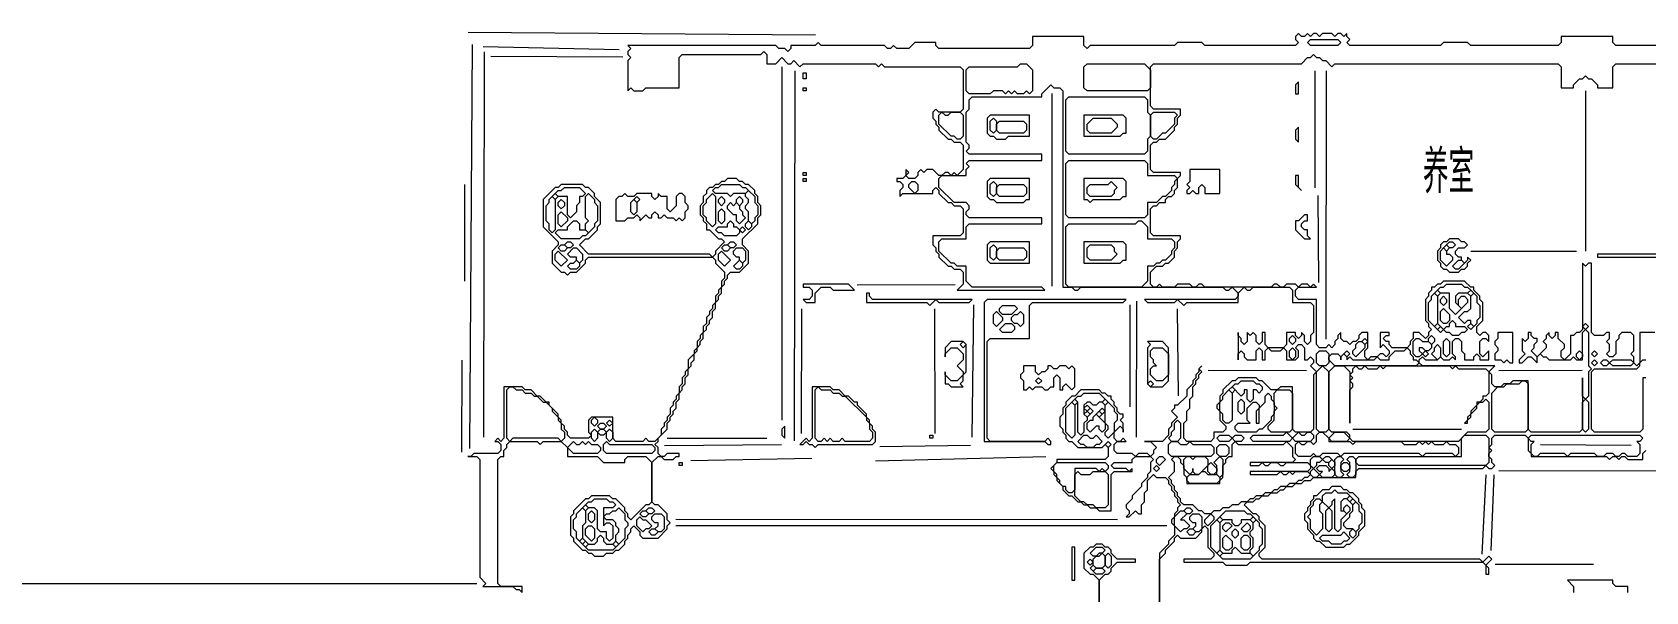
# Model space of a CAD drawing. Extents: x 10 to 1971, y 10 to 1392.
# Drawn here: x 339 to 873, y 845 to 1030 of the extents above; entities that cross this region are included whole.
import ezdxf

# ---------------------------------------------------------------- set-up
doc = ezdxf.new("R2010")
doc.units = 0
for name, color, linetype, lineweight in [('OCR_TEXT', 6, 'Continuous', 0), ('TEXT_FALLBACK_OUTLINE', 2, 'Continuous', 0), ('TRACE_CURVE', 6, 'Continuous', 0), ('TRACE_STRAIGHT', 5, 'Continuous', 0), ('TRACE_TEXT_SYMBOL', 6, 'Continuous', 0)]:
    doc.layers.add(name, color=color, linetype=linetype, lineweight=lineweight)
doc.styles.add('wqy-unicode', font='wqy-unicode.lff')

msp = doc.modelspace()

# ---------------------------------------------------------------- linework, layer by layer
at = {"layer": 'TEXT_FALLBACK_OUTLINE', "color": 2}
for points in [[(535, 977), (534, 976), (533, 976), (532, 975), (532, 968), (535, 968), (536, 969), (538, 969), (539, 970), (540, 969), (540, 968), (542, 970), (543, 969), (544, 969), (544, 970), (545, 971), (546, 970), (546, 969), (547, 969), (548, 970), (549, 969), (551, 969), (552, 968), (553, 969), (554, 968), (555, 969), (555, 971), (556, 972), (556, 973), (555, 974), (555, 976), (554, 977), (553, 977), (552, 976), (552, 973), (550, 971), (549, 972), (549, 976), (547, 976), (546, 977), (546, 976), (545, 975), (544, 976), (544, 977), (539, 977), (538, 976), (536, 976)], [(537, 974), (538, 975), (539, 974), (539, 971), (538, 970), (537, 971)], [(538, 975), (539, 976), (540, 975), (539, 974)], [(824, 931), (824, 929), (823, 928), (823, 927), (824, 926), (824, 925), (823, 924), (823, 922), (825, 922), (826, 921), (827, 922), (828, 921), (829, 921), (829, 931)], [(667, 920), (667, 918), (666, 917), (666, 916), (667, 915), (667, 912), (668, 912), (669, 913), (670, 912), (671, 913), (673, 913), (674, 912), (675, 912), (676, 913), (677, 913), (677, 916), (678, 917), (679, 916), (679, 912), (680, 912), (680, 913), (681, 914), (683, 912), (684, 913), (684, 919), (683, 920), (682, 919), (681, 920), (679, 920), (678, 919), (677, 919), (676, 920), (675, 920), (675, 919), (674, 918), (673, 918), (672, 917), (671, 918), (671, 920)], [(671, 915), (672, 916), (673, 915), (672, 914)]]:
    msp.add_lwpolyline(points, close=True, dxfattribs=at)
at = {"layer": 'TRACE_CURVE', "color": 6}
for points in [[(758, 1030), (757, 1029), (757, 1028), (758, 1027), (757, 1026), (727, 1026), (726, 1027), (718, 1027), (717, 1026), (689, 1026), (688, 1025), (687, 1026), (687, 1029), (670, 1029), (670, 1026), (669, 1025), (639, 1025), (638, 1026), (638, 1027), (631, 1027), (629, 1025), (625, 1025), (624, 1026), (623, 1025), (622, 1025), (621, 1026), (600, 1026), (599, 1027), (598, 1026), (590, 1026), (590, 1025), (589, 1024), (588, 1025), (586, 1025), (585, 1026), (536, 1026), (537, 1025), (536, 1024), (536, 1023), (537, 1022), (536, 1021), (536, 1011), (537, 1012), (538, 1011), (541, 1011), (542, 1012), (553, 1012), (553, 1022), (554, 1023), (580, 1023), (581, 1024), (582, 1023), (582, 1020), (585, 1020), (587, 1022), (589, 1020), (590, 1020), (591, 1021), (593, 1019), (594, 1020), (618, 1020), (619, 1019), (620, 1020), (621, 1019)], [(892, 1026), (863, 1026), (862, 1027), (862, 1029), (845, 1029), (845, 1027), (844, 1026), (815, 1026), (814, 1027), (806, 1027), (805, 1026), (775, 1026), (774, 1027), (775, 1028), (774, 1029), (774, 1030), (773, 1029), (772, 1030), (771, 1030), (770, 1029), (769, 1030), (766, 1030), (765, 1029), (764, 1030), (763, 1030), (762, 1029), (761, 1030), (760, 1029), (759, 1029), (758, 1030)], [(719, 1005), (710, 1005), (709, 1006), (709, 1019), (710, 1020), (759, 1020), (761, 1022), (762, 1022), (763, 1023), (764, 1022), (765, 1022), (766, 1021), (767, 1021), (769, 1019), (770, 1020), (844, 1020), (845, 1019), (845, 1012), (849, 1012), (849, 1013), (851, 1015), (852, 1015), (853, 1016), (854, 1015), (855, 1015), (857, 1013), (857, 1012), (862, 1012), (862, 1019), (863, 1020), (895, 1020)], [(621, 1019), (646, 1019), (647, 1018), (647, 1005), (646, 1004), (639, 1004), (638, 1005), (637, 1004), (637, 1002), (638, 1001), (638, 1000), (639, 999), (639, 998), (642, 995), (643, 995), (644, 994), (646, 994), (647, 993), (647, 985), (645, 983), (644, 984), (643, 983), (642, 984), (641, 984), (640, 983), (639, 983), (637, 985), (635, 985), (634, 984), (633, 985), (632, 984), (632, 983), (631, 982), (629, 982), (628, 983), (629, 984), (628, 985), (628, 983), (627, 982), (625, 982), (625, 981), (626, 981), (627, 980), (627, 979), (626, 978), (626, 976), (627, 977), (637, 977), (637, 978), (638, 979), (639, 978), (639, 977), (642, 974), (643, 974), (644, 973), (646, 973), (647, 972), (647, 964), (646, 963), (637, 963), (637, 960), (638, 959), (638, 958), (639, 957)], [(639, 957), (639, 956), (642, 953), (643, 953), (644, 952), (646, 952), (647, 951), (647, 947), (645, 945), (674, 945), (673, 946), (650, 946), (648, 948), (648, 953), (645, 953), (644, 954), (643, 954), (639, 958), (639, 961), (640, 962), (648, 962), (648, 966), (649, 967), (673, 967), (673, 969), (649, 969), (648, 970), (648, 971), (649, 972), (649, 973), (648, 974), (644, 974), (639, 979), (639, 982), (640, 983), (648, 983), (648, 985), (649, 986), (648, 987), (649, 988), (673, 988), (673, 990), (649, 990), (648, 991), (649, 992), (649, 993), (648, 994), (648, 1004), (649, 1005), (649, 1008), (650, 1009), (673, 1009), (673, 1010), (676, 1013), (677, 1012), (679, 1012), (680, 1011), (680, 946), (683, 946), (684, 945), (685, 945), (686, 946), (733, 946), (734, 945)], [(762, 946), (761, 947), (759, 947), (758, 946), (757, 947), (754, 947), (753, 946), (752, 946), (751, 947), (750, 947), (749, 946), (727, 946), (726, 947), (725, 947), (724, 946), (723, 946), (722, 947), (718, 947), (717, 946), (713, 946), (712, 947), (711, 946), (710, 946), (709, 947), (709, 951), (711, 953), (713, 953), (714, 954), (715, 954), (717, 956), (717, 958), (718, 959), (718, 961), (719, 962), (719, 963), (710, 963), (709, 964), (709, 972), (710, 973), (711, 973), (712, 974), (714, 974), (714, 975), (715, 976), (716, 976), (717, 977), (717, 978), (718, 979), (718, 982), (719, 983), (719, 984), (710, 984), (709, 985), (709, 993), (710, 994), (711, 994), (712, 995), (714, 995), (717, 998), (717, 999), (718, 1000), (718, 1002), (719, 1003), (719, 1005)], [(569, 982), (568, 981), (567, 981), (566, 980), (565, 980), (564, 979), (563, 979), (562, 978), (562, 977), (561, 976), (561, 974), (560, 973), (560, 970), (561, 969), (561, 968), (562, 967), (562, 965), (563, 965), (566, 962), (567, 962), (568, 961), (565, 958), (565, 957), (564, 956), (563, 957), (523, 957), (520, 960), (522, 962), (523, 962), (526, 965), (526, 966), (527, 967), (527, 974), (525, 976), (525, 977), (523, 979), (522, 979), (521, 980), (514, 980), (513, 979), (512, 979), (508, 975), (508, 966), (513, 961), (513, 960), (511, 958), (511, 954), (514, 951), (515, 951), (516, 950), (517, 951), (519, 951), (522, 954), (522, 955), (523, 956), (564, 956), (565, 955), (565, 954), (568, 951), (568, 949), (567, 948), (567, 946), (566, 945), (566, 944)], [(556, 917), (556, 919), (557, 920), (557, 921), (558, 922), (558, 924), (559, 925), (559, 926), (560, 927), (560, 928), (561, 929), (561, 931), (562, 932), (562, 933), (563, 934), (563, 935), (564, 936), (564, 938), (565, 939), (565, 941), (566, 942), (566, 943), (567, 944), (567, 946), (568, 947), (568, 948), (569, 949), (569, 950), (570, 951), (573, 951), (576, 954), (576, 958), (574, 960), (574, 962), (579, 967), (579, 969), (580, 970), (580, 973), (579, 974), (579, 976), (578, 977), (578, 978), (576, 980), (575, 980), (574, 981), (573, 981), (572, 982), (569, 982)], [(876, 931), (871, 931), (871, 921), (870, 920), (869, 921), (869, 923), (868, 924), (869, 925), (869, 930), (868, 931), (865, 931), (864, 930), (864, 929), (863, 928), (863, 924), (862, 923), (861, 923), (860, 924), (861, 925), (861, 927), (860, 928), (861, 929), (861, 931), (860, 931), (859, 930), (856, 930), (855, 931), (855, 954), (854, 954), (853, 953), (852, 954), (852, 932), (851, 931), (850, 931), (849, 930), (848, 930), (848, 924), (846, 922)], [(734, 945), (735, 945), (736, 946), (738, 944), (738, 943), (737, 942), (707, 942), (708, 941), (717, 941), (718, 942), (720, 940), (721, 941), (738, 941), (738, 944), (740, 946), (741, 945), (742, 945), (743, 946), (755, 946), (756, 945), (756, 941), (762, 941), (763, 940), (763, 931), (762, 930), (762, 928), (761, 927), (760, 928), (760, 930), (759, 931), (759, 930), (758, 929), (757, 930), (757, 931), (754, 931), (754, 927), (753, 926), (748, 926), (747, 927), (747, 931), (746, 931), (746, 928), (745, 927), (744, 928), (744, 930), (743, 931), (742, 930), (741, 931), (741, 928), (740, 927), (739, 928), (739, 929), (738, 930), (738, 931), (738, 922), (738, 924), (739, 925), (740, 924), (740, 923), (741, 922), (744, 922), (744, 925), (745, 926), (746, 925)], [(800, 942), (800, 935), (801, 934), (801, 933), (802, 932), (801, 931), (801, 930), (800, 929), (798, 931), (796, 931), (796, 929), (795, 928), (795, 927), (794, 926), (789, 926), (788, 927), (788, 928), (787, 928), (786, 929), (787, 930), (788, 930), (788, 931), (785, 931), (785, 926), (786, 927), (788, 925), (788, 924), (787, 923), (786, 924), (785, 924), (784, 923), (782, 923), (781, 922), (780, 923), (780, 925), (781, 926), (781, 931), (779, 931), (778, 930), (778, 929), (777, 928), (776, 928), (775, 927), (774, 928), (773, 928), (772, 929), (772, 931), (771, 930), (771, 929), (770, 928), (770, 927), (769, 926), (768, 927), (767, 926), (765, 926), (764, 927), (764, 942), (758, 942), (757, 943), (757, 945), (758, 946), (764, 946), (763, 947), (762, 946)], [(828, 914), (826, 914), (825, 913), (823, 913), (822, 914), (822, 917), (821, 918), (823, 920), (799, 920), (798, 921), (798, 922), (799, 923), (800, 922), (804, 922), (805, 923), (806, 922), (808, 922), (809, 923), (810, 922), (810, 923), (809, 924), (809, 928), (810, 929), (811, 929), (812, 928), (812, 925), (813, 924), (813, 922), (816, 922), (816, 923), (817, 924), (818, 923), (818, 922), (821, 922), (821, 925), (819, 923), (818, 924), (818, 928), (819, 929), (820, 929), (821, 928), (821, 930), (820, 931), (819, 931), (818, 930), (817, 931), (817, 933), (819, 935), (819, 941), (818, 942), (818, 943), (816, 945), (816, 946), (815, 946), (813, 948), (806, 948), (805, 947), (804, 947), (803, 946), (802, 946), (802, 945), (801, 944), (801, 943), (800, 942)], [(566, 944), (565, 943), (565, 941), (564, 940), (564, 939), (563, 938), (563, 937), (562, 936), (562, 934), (561, 933), (561, 931), (560, 930), (560, 929), (559, 928), (559, 926), (558, 925), (558, 924), (556, 922), (556, 919), (555, 918), (555, 917), (554, 916), (554, 914), (553, 913), (553, 911), (552, 910), (552, 909), (551, 908), (551, 907), (550, 906), (550, 904), (549, 903), (549, 902), (548, 901), (548, 900), (547, 899), (547, 897), (545, 895), (543, 895), (542, 896), (541, 895), (532, 895), (531, 896), (531, 903), (524, 903), (523, 902), (523, 898), (524, 897), (523, 896), (517, 896), (516, 897), (516, 898), (515, 899), (515, 900), (514, 901), (514, 902), (513, 903), (513, 904), (510, 907), (510, 908), (509, 908), (507, 910), (506, 910), (504, 912)], [(846, 922), (845, 923), (845, 925), (846, 926), (846, 927), (844, 929), (844, 931), (843, 931), (843, 930), (842, 929), (841, 930), (841, 931), (840, 930), (840, 929), (839, 928), (840, 927), (840, 926), (837, 923), (835, 925), (836, 926), (836, 927), (837, 928), (837, 929), (836, 929), (835, 930), (835, 931), (834, 931), (834, 929), (833, 928), (832, 929), (832, 925), (833, 924), (831, 922), (831, 921), (832, 921), (834, 923), (835, 923), (837, 921), (837, 923), (838, 924), (839, 923), (840, 923), (841, 922), (848, 922), (849, 923), (850, 922), (852, 922), (852, 931), (853, 932), (854, 931), (854, 920), (855, 919), (854, 918), (854, 910), (853, 909), (852, 910), (852, 916), (852, 899), (851, 898), (835, 898), (834, 899), (834, 915), (829, 915), (828, 914)], [(746, 925), (746, 922), (747, 922), (747, 925), (748, 926), (749, 925), (752, 925), (753, 926), (754, 925), (754, 922), (757, 922), (758, 923), (758, 925), (757, 926), (758, 927), (759, 927), (760, 926), (760, 922), (761, 922), (762, 923), (763, 922), (763, 921), (762, 920), (764, 918), (763, 917), (763, 899), (762, 898), (757, 898), (756, 899), (756, 913), (752, 913), (751, 912), (749, 912), (746, 915), (745, 915), (744, 916), (738, 916), (737, 915), (736, 915), (733, 912), (733, 911), (732, 910), (732, 908), (731, 907), (731, 906), (732, 905), (732, 902), (734, 900), (734, 899), (733, 898), (730, 898), (730, 896), (729, 895), (721, 895), (720, 896), (720, 901), (721, 902), (721, 905), (722, 906), (722, 909), (723, 910), (723, 913), (724, 914), (724, 915)], [(724, 915), (725, 916), (725, 917), (726, 918), (725, 919), (726, 920), (725, 919), (725, 918), (724, 917), (724, 916), (723, 915), (723, 914), (721, 912), (721, 910), (718, 907), (717, 907), (717, 906), (716, 905), (718, 903), (716, 901), (716, 900), (715, 899), (715, 897), (713, 895), (707, 895), (709, 895), (711, 893), (710, 892), (710, 891), (709, 890), (708, 891), (705, 891), (704, 890), (703, 891), (698, 891), (697, 892), (697, 894), (698, 895), (701, 895), (700, 896), (699, 895), (698, 895), (697, 896), (697, 898), (699, 900), (700, 899), (700, 898), (700, 901), (699, 902), (700, 903), (700, 904), (699, 904), (698, 905), (698, 906), (697, 907), (697, 908), (696, 909), (696, 910), (695, 910), (694, 911), (693, 911), (692, 912), (686, 912), (684, 910)], [(873, 916), (872, 916), (872, 899), (871, 898), (856, 898), (855, 899), (855, 918), (856, 919), (870, 919), (871, 920), (871, 921), (872, 922), (873, 922)], [(517, 870), (517, 864), (518, 863), (518, 862), (521, 859), (522, 859), (523, 858), (524, 858), (525, 857), (528, 857), (529, 858), (531, 858), (532, 859), (533, 859), (535, 861), (535, 862), (536, 863), (536, 864), (537, 865), (537, 866), (538, 867), (540, 865), (540, 864), (541, 863), (546, 863), (549, 866), (549, 867), (550, 868), (549, 869), (549, 871), (546, 874), (545, 874), (544, 875), (544, 888), (546, 890), (547, 890), (548, 889), (551, 889), (552, 890), (553, 890), (553, 891), (549, 891), (548, 890), (547, 890), (546, 891), (546, 893), (545, 894), (546, 895), (546, 896), (549, 899), (549, 901), (550, 902), (550, 903), (551, 904), (551, 905), (552, 906), (552, 908), (553, 909), (553, 911), (554, 912), (554, 913), (555, 914), (555, 916), (556, 917)], [(504, 912), (502, 912), (501, 913), (495, 913), (495, 896), (494, 895), (493, 896), (492, 895), (493, 895), (494, 894), (494, 892), (493, 891), (485, 891), (484, 890), (483, 890), (486, 890), (487, 889), (487, 850), (489, 848), (488, 847), (498, 847), (499, 846), (500, 846), (501, 845), (501, 847), (494, 847), (493, 848), (493, 889), (494, 890), (495, 890), (495, 892), (496, 893), (496, 894), (497, 895), (506, 895), (507, 894), (508, 895), (514, 895), (516, 893), (516, 890), (526, 890), (528, 888), (535, 888), (535, 889), (536, 890), (542, 890), (544, 888), (544, 875), (543, 874), (542, 874), (537, 869), (536, 870), (536, 871), (535, 872), (535, 873), (532, 876), (531, 876), (530, 877), (524, 877), (523, 876), (522, 876), (518, 872), (518, 871), (517, 870)], [(684, 910), (683, 910), (681, 908), (681, 907), (680, 906), (680, 904), (679, 903), (679, 900), (680, 899), (680, 898), (681, 897), (681, 896), (682, 895), (683, 895), (685, 893), (693, 893), (694, 894), (695, 893), (695, 890), (694, 889), (678, 889), (678, 888), (676, 886), (677, 885), (677, 884), (678, 883), (678, 882), (680, 880), (680, 879), (682, 877), (683, 877), (685, 875), (686, 875), (687, 874), (688, 874), (689, 873), (691, 873), (692, 872), (696, 872), (696, 884), (697, 885), (703, 885), (703, 886), (702, 885), (701, 886), (697, 886), (696, 887), (697, 888), (703, 888), (703, 889), (704, 890), (709, 890), (710, 889), (709, 888), (709, 885), (708, 884), (708, 883), (706, 881), (706, 880), (703, 877), (703, 876), (701, 874), (701, 873), (702, 872)], [(723, 874), (720, 874), (719, 875), (719, 876), (718, 877), (718, 878), (717, 879), (717, 880), (716, 881), (716, 882), (715, 883), (717, 885), (717, 888), (716, 889), (717, 890), (718, 890), (719, 889), (719, 888), (720, 887), (720, 884), (721, 883), (721, 881), (732, 881), (732, 882), (733, 883), (733, 887), (734, 888), (734, 889), (735, 890), (736, 890), (736, 894)], [(736, 894), (737, 895), (738, 894), (753, 894), (754, 895), (756, 893), (756, 890), (757, 889), (756, 888), (742, 888), (742, 887), (745, 887), (746, 888), (747, 887), (748, 887), (749, 888), (751, 888), (752, 887), (753, 887), (754, 888), (761, 888), (762, 887), (762, 886), (761, 885), (742, 885), (742, 884), (751, 884), (752, 885), (753, 884), (754, 884), (755, 885), (756, 884), (757, 885), (761, 885), (762, 884), (761, 883), (760, 883), (759, 882), (758, 882), (757, 881), (755, 881), (754, 880), (752, 880), (751, 879), (750, 879), (749, 878), (747, 878), (746, 877), (744, 877), (743, 876), (742, 876), (741, 875), (739, 875), (738, 874), (736, 874), (735, 873), (733, 873), (732, 872), (730, 872), (729, 871), (727, 871), (726, 872), (725, 872), (723, 874)], [(777, 885), (778, 886), (819, 886), (820, 887), (821, 886), (822, 886), (823, 887), (822, 888), (822, 889), (821, 890), (821, 891), (822, 892), (821, 893), (822, 894), (822, 896), (823, 897), (833, 897), (834, 896), (834, 892), (835, 891), (835, 890), (860, 890), (861, 889), (862, 890), (863, 890), (864, 889), (865, 890), (866, 890), (867, 889), (872, 889), (872, 891), (873, 892)], [(702, 872), (702, 871), (701, 870), (702, 870), (704, 872), (705, 871), (706, 871), (706, 874), (707, 875), (707, 878), (708, 879), (708, 882), (710, 884), (711, 883), (714, 883), (715, 882), (715, 881), (716, 880), (716, 879), (717, 878), (717, 877), (718, 876), (718, 875), (719, 874), (718, 873), (718, 872), (717, 871), (717, 870), (716, 869), (716, 868), (717, 867), (717, 864), (715, 862), (715, 861), (712, 858), (712, 756)], [(712, 756), (712, 856), (714, 858), (714, 859), (717, 862), (717, 863), (718, 864), (719, 863), (724, 863), (726, 865), (726, 866), (727, 867), (728, 866), (728, 860), (730, 858), (730, 857), (729, 856), (720, 856), (720, 855), (733, 855), (734, 854), (741, 854), (742, 855), (819, 855), (820, 854), (820, 851), (821, 851), (821, 853), (820, 854), (822, 856), (821, 857), (819, 855), (818, 856), (746, 856), (745, 857), (745, 858), (747, 860), (747, 867), (745, 869), (745, 870), (744, 871), (743, 871), (740, 874), (741, 875), (743, 875), (744, 876), (745, 876), (746, 877), (748, 877), (749, 878), (751, 878), (752, 879), (753, 879), (754, 880), (756, 880), (757, 881), (759, 881), (760, 882), (762, 882), (763, 883), (777, 883), (777, 885)], [(692, 773), (692, 849), (694, 851), (695, 851), (696, 852), (696, 853), (698, 855), (704, 855), (704, 856), (698, 856), (696, 858), (696, 859), (695, 860), (694, 860), (693, 861), (691, 861), (690, 860), (689, 860), (687, 858), (687, 853), (689, 851), (690, 851), (692, 849), (692, 819)]]:
    msp.add_lwpolyline(points, dxfattribs=at)
for points in [[(761, 1027), (762, 1028), (771, 1028), (772, 1027), (771, 1026), (762, 1026)], [(665, 1019), (666, 1020), (668, 1020), (670, 1018), (670, 1011), (669, 1010), (668, 1011), (667, 1010), (665, 1010), (664, 1011), (663, 1010), (662, 1011), (661, 1010), (660, 1011), (657, 1011), (656, 1010), (649, 1010), (648, 1011), (648, 1018), (649, 1019)], [(687, 1019), (688, 1020), (707, 1020), (709, 1018), (709, 1012), (708, 1011), (688, 1011), (687, 1012)], [(681, 1008), (682, 1009), (707, 1009), (708, 1008), (708, 1004), (709, 1003), (709, 996), (708, 995), (708, 991), (707, 990), (682, 990), (681, 991)], [(639, 1003), (640, 1004), (641, 1003), (642, 1003), (643, 1004), (646, 1004), (647, 1003), (647, 996), (646, 995), (645, 995), (644, 996), (643, 996), (639, 1000)], [(709, 1003), (710, 1004), (717, 1004), (718, 1003), (717, 1002), (717, 1000), (714, 997), (713, 997), (711, 995), (710, 995), (709, 996)], [(681, 987), (682, 988), (707, 988), (708, 987), (708, 983), (717, 983), (718, 982), (717, 981), (717, 980), (716, 979), (716, 978), (714, 976), (713, 976), (711, 974), (708, 974), (708, 970), (707, 969), (682, 969), (681, 970)], [(514, 978), (515, 979), (520, 979), (522, 977), (521, 976), (520, 976), (520, 974), (519, 973), (519, 971), (517, 969), (516, 970), (516, 976), (513, 976), (512, 977), (513, 978)], [(566, 979), (567, 980), (573, 980), (574, 979), (575, 979), (576, 978), (575, 977), (571, 977), (570, 976), (569, 977), (565, 977), (564, 978), (565, 979)], [(575, 977), (576, 978), (578, 976), (578, 974), (579, 973), (579, 970), (578, 969), (578, 968), (577, 967), (576, 968), (576, 971), (575, 972), (575, 973), (576, 974), (576, 975), (575, 976)], [(629, 980), (630, 981), (631, 981), (632, 980), (632, 978), (631, 977), (629, 979)], [(510, 975), (511, 976), (512, 975), (512, 965), (511, 964), (510, 965), (510, 967), (509, 968), (509, 973), (510, 974)], [(511, 976), (512, 977), (513, 976), (512, 975)], [(513, 974), (514, 975), (515, 974), (515, 973), (514, 972), (513, 973)], [(522, 976), (523, 977), (525, 975), (525, 974), (526, 973), (526, 968), (525, 967), (525, 966), (523, 964), (522, 965), (522, 967), (523, 968), (522, 969)], [(564, 977), (565, 976), (565, 967), (564, 966), (562, 968), (562, 969), (561, 970), (561, 973), (562, 974), (562, 975)], [(566, 975), (567, 976), (568, 975), (568, 974), (567, 973), (566, 974)], [(566, 971), (567, 972), (568, 971), (568, 968), (567, 967), (566, 968)], [(569, 973), (570, 974), (571, 973), (572, 974), (573, 973), (573, 972), (574, 971), (574, 970), (575, 969), (573, 967), (572, 968), (572, 970), (571, 970), (569, 972)], [(572, 975), (573, 976), (574, 975), (574, 974), (573, 973), (572, 974)], [(518, 968), (519, 968), (520, 967), (520, 965), (522, 965), (523, 964), (522, 963), (521, 963), (520, 962), (514, 962), (512, 964), (513, 965), (516, 965), (516, 966)], [(513, 970), (514, 971), (516, 969), (516, 968), (514, 966), (513, 967)], [(569, 967), (570, 968), (571, 967), (571, 966), (572, 966), (573, 965), (573, 964), (572, 963), (568, 963), (567, 964), (566, 964), (565, 965), (566, 966), (569, 966)], [(575, 967), (576, 968), (577, 967), (577, 966), (576, 965), (575, 966)], [(704, 967), (705, 968), (706, 968), (708, 966), (708, 962), (716, 962), (717, 961), (717, 959), (716, 958), (716, 957), (714, 955), (713, 955), (712, 954), (711, 954), (710, 953), (708, 953), (708, 948), (706, 946), (682, 946), (681, 947), (681, 966), (682, 967)], [(573, 965), (574, 966), (575, 965), (574, 964)], [(512, 957), (513, 958), (516, 955), (514, 953), (512, 955)], [(513, 959), (514, 960), (515, 960), (516, 959), (515, 958), (514, 958)], [(515, 960), (516, 961), (517, 961), (518, 960), (517, 959), (516, 959)], [(518, 959), (519, 959), (521, 957), (521, 955), (520, 954), (519, 955), (519, 956), (517, 956), (516, 957)], [(566, 957), (567, 958), (570, 955), (568, 953), (566, 955)], [(567, 959), (568, 960), (569, 960), (570, 959), (569, 958), (568, 958)], [(569, 960), (570, 961), (571, 961), (572, 960), (571, 959), (570, 959)], [(571, 958), (572, 959), (574, 959), (575, 958), (575, 955), (574, 954), (573, 955), (573, 956), (572, 956), (571, 957)], [(518, 954), (519, 955), (520, 954), (520, 953), (519, 952), (517, 952), (516, 953), (517, 954)], [(573, 955), (574, 954), (574, 953), (573, 952), (572, 952), (571, 953)], [(806, 946), (807, 947), (812, 947), (813, 946), (814, 946), (815, 945), (814, 944), (811, 944), (810, 943), (810, 941), (812, 939), (810, 937), (808, 939), (808, 944), (805, 944), (804, 945), (805, 946)], [(802, 943), (803, 944), (804, 943), (804, 934), (803, 933), (801, 935), (801, 941), (802, 942)], [(803, 944), (804, 945), (805, 944), (804, 943)], [(805, 942), (806, 943), (807, 942), (807, 941), (806, 940), (805, 941)], [(815, 943), (816, 944), (817, 943), (817, 941), (818, 940), (818, 936), (817, 935), (817, 934), (816, 933), (815, 934), (815, 935), (814, 935), (813, 934), (811, 936), (813, 938), (814, 938), (815, 939)], [(811, 942), (812, 943), (813, 943), (814, 942), (814, 941), (812, 939), (811, 940)], [(814, 944), (815, 945), (816, 944), (815, 943)], [(805, 938), (806, 939), (808, 937), (808, 935), (807, 934), (806, 934), (805, 935)], [(808, 934), (809, 935), (810, 934), (810, 933), (813, 933), (814, 932), (813, 931), (812, 931), (811, 930), (809, 930), (808, 931), (807, 931), (806, 932), (807, 933), (808, 933)], [(755, 929), (756, 930), (757, 929), (757, 928), (756, 927), (755, 928)], [(801, 929), (802, 930), (803, 929), (803, 928), (802, 927), (801, 928)], [(803, 933), (804, 934), (805, 933), (804, 932)], [(804, 932), (805, 933), (806, 932), (805, 931)], [(814, 933), (815, 934), (816, 933), (815, 932)], [(852, 933), (853, 934), (854, 933), (853, 932)], [(755, 925), (756, 926), (757, 925), (757, 923), (756, 922), (755, 923)], [(764, 924), (765, 925), (767, 925), (768, 924), (768, 921), (767, 920), (765, 920), (764, 921)], [(793, 925), (794, 926), (795, 925), (795, 924), (796, 923), (796, 922), (797, 922), (798, 921), (797, 920), (770, 920), (768, 922), (768, 923), (769, 924), (771, 924), (772, 923), (772, 922), (772, 923), (773, 924), (774, 923), (774, 922), (775, 923), (776, 922), (783, 922), (784, 923), (785, 922), (788, 922), (788, 923), (790, 925)], [(773, 924), (774, 925), (775, 924), (774, 923)], [(777, 927), (778, 928), (779, 928), (780, 927), (780, 926), (777, 923), (776, 924), (776, 925), (777, 926)], [(779, 928), (780, 929), (781, 928), (780, 927)], [(796, 928), (797, 929), (798, 929), (799, 928), (801, 928), (802, 927), (802, 926), (801, 925), (800, 925), (799, 926), (798, 926), (798, 925), (799, 924), (798, 923), (797, 923), (796, 924)], [(799, 924), (800, 925), (801, 924), (800, 923)], [(803, 926), (804, 927), (805, 926), (805, 923), (804, 922), (802, 924), (803, 925)], [(806, 928), (807, 929), (808, 928), (808, 924), (807, 923), (806, 924)], [(850, 924), (851, 925), (852, 924), (852, 923), (851, 922), (850, 923)], [(855, 924), (856, 925), (857, 924), (856, 923)], [(766, 920), (768, 918), (768, 899), (767, 898), (765, 898), (764, 899), (764, 918)], [(770, 920), (773, 920), (775, 918), (775, 901), (775, 912), (776, 913), (776, 914), (775, 915), (776, 916), (775, 917), (776, 918), (776, 919), (777, 920), (778, 919), (779, 919), (780, 920), (781, 919), (784, 919), (785, 920), (786, 919), (787, 920), (808, 920), (809, 919), (810, 920), (811, 919), (820, 919), (821, 918), (821, 911), (820, 910), (819, 910), (819, 909), (818, 908), (817, 908), (817, 907), (815, 905), (815, 904), (814, 903), (814, 902), (813, 901), (814, 901), (814, 902), (815, 903), (815, 904), (817, 906), (817, 907), (818, 908), (819, 908), (820, 909), (821, 908), (821, 899), (820, 898), (814, 898), (811, 895), (776, 895), (775, 896), (775, 897), (774, 898), (769, 898), (768, 899), (768, 918)], [(855, 921), (856, 922), (857, 921), (856, 920)], [(858, 921), (859, 922), (860, 922), (861, 921), (860, 920), (859, 920)], [(861, 921), (862, 922), (868, 922), (869, 921), (868, 920), (862, 920)], [(738, 914), (739, 915), (743, 915), (744, 914), (745, 914), (746, 913), (746, 912), (745, 911), (744, 912), (743, 912), (743, 909), (742, 908), (741, 909), (741, 912), (740, 912), (740, 911), (739, 910), (736, 913), (737, 914)], [(831, 914), (832, 915), (833, 915), (834, 914), (834, 899), (833, 898), (823, 898), (822, 899), (822, 911), (824, 913), (826, 913), (827, 914)], [(496, 912), (497, 913), (498, 913), (499, 912), (501, 912), (502, 911), (504, 911), (505, 910), (506, 910), (508, 908), (509, 908), (511, 906), (511, 905), (513, 903), (513, 902), (514, 901), (514, 899), (515, 898), (515, 896), (514, 895), (513, 896), (498, 896), (497, 895), (496, 896)], [(683, 908), (684, 907), (684, 897), (683, 896), (681, 898), (681, 906)], [(683, 908), (684, 909), (685, 908), (684, 907)], [(686, 910), (687, 911), (692, 911), (694, 909), (693, 908), (692, 908), (691, 907), (690, 907), (689, 908), (688, 908), (687, 907), (687, 904), (688, 903), (688, 902), (687, 901), (687, 898), (686, 897), (685, 898), (685, 908), (684, 909), (685, 910)], [(693, 908), (694, 909), (695, 908), (694, 907)], [(694, 907), (695, 908), (697, 906), (697, 905), (698, 904), (698, 902), (697, 901), (697, 898), (695, 896), (694, 897), (694, 898), (695, 899), (695, 900), (694, 901)], [(735, 912), (736, 911), (736, 902), (735, 901), (734, 901), (733, 902), (733, 904), (732, 905), (732, 908), (733, 909), (733, 910)], [(735, 912), (736, 913), (737, 912), (736, 911)], [(747, 910), (748, 911), (749, 910), (749, 909), (750, 908), (750, 904), (749, 903), (749, 902), (746, 899), (745, 899), (744, 898), (738, 898), (737, 899), (737, 900), (738, 901), (742, 901), (741, 902), (741, 906), (743, 908), (744, 908), (745, 907), (745, 906), (744, 905), (744, 901), (745, 901), (745, 906), (747, 908)], [(738, 908), (739, 909), (740, 908), (740, 905), (739, 904), (738, 905)], [(750, 911), (751, 912), (755, 912), (756, 911), (756, 899), (755, 898), (749, 898), (748, 899), (748, 900), (750, 902), (750, 905), (751, 906), (750, 907)], [(852, 908), (853, 909), (854, 908), (854, 899), (853, 898), (852, 899)], [(524, 902), (525, 903), (526, 902), (526, 901), (525, 900), (524, 901)], [(687, 906), (688, 907), (689, 906), (688, 905)], [(687, 904), (688, 905), (689, 904), (688, 903)], [(688, 905), (689, 906), (690, 905), (689, 904)], [(690, 903), (691, 904), (694, 901), (694, 899), (693, 898), (692, 899), (692, 900), (691, 900), (689, 898), (688, 899), (688, 901), (689, 902), (690, 902)], [(691, 904), (692, 905), (693, 904), (692, 903)], [(692, 905), (693, 906), (694, 905), (693, 904)], [(524, 898), (525, 899), (526, 898), (526, 896), (525, 895), (524, 896)], [(526, 900), (527, 901), (528, 901), (529, 900), (528, 899), (527, 899)], [(526, 898), (527, 899), (528, 899), (529, 898), (528, 897), (527, 897)], [(529, 901), (530, 902), (531, 901), (530, 900)], [(529, 898), (530, 899), (531, 898), (531, 896), (530, 895), (529, 896)], [(717, 901), (718, 902), (719, 901), (719, 896), (718, 895), (716, 895), (715, 896), (716, 897), (716, 898), (717, 899)], [(753, 897), (754, 898), (756, 896), (755, 895), (743, 895), (742, 896), (743, 897)], [(758, 898), (759, 897), (760, 897), (761, 898), (762, 898), (763, 897), (763, 896), (762, 895), (757, 895), (756, 896)], [(764, 897), (765, 898), (766, 898), (768, 896), (768, 895), (775, 895), (776, 894), (777, 895), (792, 895), (793, 894), (797, 894), (798, 895), (799, 894), (800, 895), (801, 894), (802, 895), (803, 894), (806, 894), (807, 895), (808, 894), (810, 894), (811, 893), (811, 891), (810, 890), (809, 891), (800, 891), (799, 890), (798, 891), (773, 891), (772, 890), (771, 891), (766, 891), (765, 890), (764, 890), (763, 891), (762, 890), (758, 890), (757, 891), (757, 894), (758, 895), (759, 894), (760, 894), (761, 895), (762, 895), (763, 894), (764, 895)], [(770, 898), (773, 898), (775, 896), (774, 895), (769, 895), (768, 896)], [(518, 895), (519, 894), (520, 894), (521, 895), (522, 894), (523, 895), (524, 894), (526, 894), (527, 893), (527, 892), (526, 891), (518, 891), (516, 893)], [(528, 894), (529, 895), (530, 894), (544, 894), (545, 893), (545, 892), (544, 891), (529, 891), (528, 892)], [(687, 897), (688, 897), (689, 896), (690, 896), (691, 897), (693, 895), (692, 894), (691, 894), (690, 893), (688, 893), (687, 894), (686, 894), (685, 895)], [(694, 894), (695, 895), (696, 894), (695, 893)], [(715, 894), (716, 895), (718, 895), (719, 894), (721, 894), (722, 895), (723, 894), (729, 894), (730, 893), (730, 891), (729, 890), (716, 890), (715, 891)], [(731, 896), (732, 897), (735, 897), (736, 896), (735, 895), (732, 895)], [(731, 893), (732, 894), (734, 894), (735, 893), (735, 891), (734, 890), (732, 890), (731, 891)], [(736, 896), (737, 897), (739, 897), (740, 896), (739, 895), (737, 895)], [(812, 896), (813, 897), (820, 897), (821, 896), (821, 888), (820, 887), (778, 887), (777, 888), (777, 889), (778, 890), (812, 890)], [(834, 896), (835, 897), (871, 897), (872, 896), (871, 895), (870, 895), (871, 894), (871, 891), (870, 890), (867, 890), (866, 891), (865, 891), (864, 890), (863, 890), (862, 891), (860, 891), (859, 890), (857, 890), (856, 891), (848, 891), (847, 890), (846, 891), (838, 891), (837, 890), (836, 890), (835, 891), (835, 894), (836, 895), (835, 895)], [(677, 887), (678, 888), (694, 888), (695, 887), (695, 886), (694, 885), (693, 886), (692, 885), (691, 886), (684, 886), (684, 879), (683, 878), (682, 878), (681, 879), (681, 880), (680, 880), (679, 881), (679, 882), (678, 883), (678, 884), (677, 885)], [(710, 886), (711, 887), (712, 886), (711, 885)], [(711, 889), (712, 890), (713, 890), (714, 889), (712, 887), (711, 888)], [(720, 889), (721, 890), (722, 890), (723, 889), (724, 890), (727, 890), (728, 889), (728, 887), (725, 884), (724, 884), (723, 885), (723, 886), (723, 885), (722, 884), (720, 886)], [(728, 887), (729, 888), (731, 886), (731, 885), (730, 884), (729, 884), (728, 885)], [(732, 890), (733, 889), (733, 884), (732, 883), (731, 884), (731, 887), (730, 888)], [(762, 889), (763, 890), (765, 890), (766, 889), (765, 888), (764, 888), (764, 887), (763, 886), (762, 887)], [(764, 886), (765, 887), (767, 887), (768, 886), (768, 885), (769, 886), (770, 885), (770, 884), (769, 883), (766, 883), (765, 884), (766, 885), (765, 885)], [(766, 889), (767, 890), (768, 890), (769, 889), (768, 888), (767, 888)], [(768, 888), (769, 889), (770, 888), (770, 887), (769, 886), (768, 887)], [(770, 889), (771, 890), (772, 890), (773, 889), (772, 888), (772, 885), (773, 884), (772, 883), (771, 883), (770, 884)], [(772, 887), (773, 888), (774, 888), (775, 887), (775, 886), (774, 885), (773, 885), (772, 886)], [(774, 889), (775, 890), (776, 890), (777, 889), (777, 884), (776, 883), (775, 883), (774, 884), (775, 885), (775, 888)], [(684, 884), (685, 885), (686, 884), (689, 884), (690, 885), (694, 885), (695, 884), (695, 874), (694, 873), (691, 873), (690, 874), (688, 874), (687, 875), (686, 875), (684, 877)], [(725, 884), (726, 885), (727, 885), (728, 884), (731, 884), (732, 883), (732, 882), (731, 881), (722, 881), (721, 882), (721, 883), (722, 884)], [(762, 885), (763, 886), (765, 884), (764, 883), (763, 883), (762, 884)], [(524, 875), (525, 876), (529, 876), (530, 875), (531, 875), (532, 874), (531, 873), (528, 873), (528, 867), (529, 868), (530, 868), (531, 867), (531, 863), (530, 862), (529, 863), (529, 865), (527, 865), (526, 866), (526, 872), (525, 873), (523, 873), (522, 874), (523, 875)], [(521, 873), (522, 872), (522, 868), (521, 867), (521, 863), (520, 862), (519, 863), (519, 865), (518, 866), (518, 869), (519, 870), (519, 871)], [(521, 873), (522, 874), (523, 873), (522, 872)], [(523, 871), (524, 872), (525, 871), (525, 869), (524, 868), (523, 869)], [(532, 872), (533, 873), (535, 871), (535, 869), (536, 868), (536, 867), (535, 866), (535, 863), (533, 861), (532, 862), (532, 864), (533, 865), (533, 866), (532, 867), (532, 868), (531, 869), (529, 869), (528, 870), (529, 871), (530, 871), (531, 872)], [(540, 871), (541, 872), (542, 872), (543, 871), (542, 870), (541, 870)], [(542, 872), (543, 873), (544, 873), (545, 872), (544, 871), (543, 871)], [(544, 870), (545, 871), (547, 871), (548, 870), (548, 866), (547, 865), (546, 865), (545, 866), (546, 867), (546, 868), (545, 868), (544, 869)], [(719, 872), (720, 872), (721, 871), (719, 869), (720, 869), (722, 867), (721, 866), (720, 866), (719, 865), (717, 867), (717, 870)], [(720, 872), (721, 873), (722, 873), (723, 872), (722, 871), (721, 871)], [(722, 870), (723, 871), (725, 871), (726, 870), (726, 866), (725, 865), (724, 865), (723, 866), (724, 867), (724, 868), (723, 868), (722, 869)], [(729, 871), (730, 870), (730, 869), (728, 867), (727, 868), (727, 869)], [(734, 872), (740, 872), (741, 871), (742, 871), (743, 870), (742, 869), (739, 869), (739, 868), (738, 867), (737, 867), (736, 868), (736, 869), (733, 869), (732, 870)], [(522, 866), (523, 867), (524, 867), (525, 866), (525, 863), (524, 862), (522, 864)], [(539, 869), (540, 870), (541, 869), (542, 869), (544, 867), (543, 866), (542, 866), (541, 865), (539, 867)], [(543, 865), (544, 866), (545, 866), (546, 865), (545, 864), (544, 864)], [(721, 865), (722, 866), (723, 866), (724, 865), (723, 864), (722, 864)], [(731, 869), (732, 868), (732, 859), (731, 858), (729, 860), (729, 867)], [(731, 869), (732, 870), (733, 869), (732, 868)], [(733, 867), (734, 868), (735, 868), (736, 867), (734, 865), (733, 866)], [(736, 865), (737, 866), (738, 865), (738, 864), (737, 863), (736, 864)], [(741, 868), (742, 867), (742, 866), (741, 865), (740, 865), (739, 866)], [(742, 869), (743, 870), (744, 869), (743, 868)], [(743, 868), (744, 869), (745, 868), (745, 867), (746, 866), (746, 861), (745, 860), (745, 859), (743, 857), (742, 858), (742, 859), (743, 860), (743, 863), (742, 864), (742, 865), (743, 866)], [(520, 862), (521, 863), (522, 862), (521, 861)], [(521, 861), (522, 862), (523, 861), (522, 860)], [(526, 863), (527, 864), (528, 863), (528, 862), (529, 861), (531, 861), (532, 860), (531, 859), (523, 859), (522, 860), (523, 861), (525, 861), (526, 862)], [(531, 861), (532, 862), (533, 861), (532, 860)], [(691, 860), (693, 860), (694, 859), (693, 858), (692, 858), (691, 857), (690, 857), (689, 858)], [(736, 859), (737, 860), (739, 858), (742, 858), (743, 857), (742, 856), (733, 856), (732, 857), (733, 858), (736, 858)], [(733, 863), (734, 864), (736, 862), (736, 860), (735, 859), (734, 859), (733, 860)], [(739, 863), (740, 864), (741, 864), (742, 863), (742, 860), (741, 859), (740, 859), (739, 860)], [(688, 855), (689, 856), (690, 855), (689, 854)], [(692, 857), (693, 858), (694, 857), (694, 854), (693, 853), (691, 853), (690, 854), (690, 856), (691, 857)], [(694, 857), (695, 858), (696, 857), (696, 854), (695, 853), (694, 854)], [(731, 858), (732, 859), (733, 858), (732, 857)], [(689, 853), (690, 854), (691, 853), (690, 852)], [(690, 852), (691, 853), (693, 853), (694, 852), (693, 851), (691, 851)]]:
    msp.add_lwpolyline(points, close=True, dxfattribs=at)
at = {"layer": 'TRACE_STRAIGHT', "color": 5}
for p, q in [((483.11, 1030.4), (598.12, 1029.54)), ((483.7, 892.62), (484.64, 1026.37)), ((488.14, 1025.69), (533.14, 1024.65)), ((488.34, 896.37), (488.57, 1023.87)), ((490.62, 1022.53), (534.37, 1022.25)), ((587, 1019), (587, 902)), ((591.18, 895.12), (591.45, 1017.63)), ((763.39, 1017.62), (763.41, 978.87)), ((767.11, 928.87), (767.31, 1017.63)), ((676.46, 946.37), (676.48, 1010.13)), ((853, 1011), (853, 958)), ((482, 980), (482, 948)), ((764.38, 976.38), (764.58, 947.62)), ((815, 958), (850, 958)), ((611.87, 946.85), (644.38, 946.86)), ((649.99, 896.42), (650.56, 940.17)), ((702.29, 906.37), (702.32, 940.13)), ((704.43, 896.38), (704.44, 941.38)), ((593.52, 897.62), (593.64, 938.88)), ((637.54, 938.88), (637.59, 897.62)), ((717.85, 938.87), (718.16, 910.11)), ((481.06, 891.37), (481.18, 921.91)), ((728.12, 918.58), (760.62, 918.49)), ((824.37, 918.43), (851.88, 918.53)), ((776, 899), (812, 899)), ((548.12, 893.57), (586.89, 893.9)), ((549, 896), (582, 896)), ((619.38, 893.34), (649.4, 893.78)), ((838.13, 893.9), (868.13, 893.75)), ((556.91, 888.66), (596.91, 889.48)), ((618.04, 888.55), (674.35, 889.98)), ((818.82, 857.65), (820.18, 883.9)), ((821.73, 858.83), (822.78, 883.89)), ((824.37, 885.3), (878.13, 885.27)), ((551.87, 869.25), (698.13, 869.18)), ((551.87, 867.14), (714.38, 867.16)), ((823.12, 854.37), (855.63, 854.3)), ((290, 848), (486, 848))]:
    msp.add_line(p, q, dxfattribs=at)
at = {"layer": 'TRACE_TEXT_SYMBOL', "color": 6}
for points in [[(594, 1017), (595, 1017), (595, 1015), (594, 1015)], [(594, 1012), (595, 1012), (595, 1011), (594, 1011)], [(758, 1014), (757, 1013), (757, 1010), (758, 1010)], [(656, 1003), (655, 1002), (655, 997), (656, 996), (657, 996), (658, 995), (661, 995), (662, 996), (669, 996), (669, 1003)], [(656, 1001), (657, 1002), (658, 1001), (658, 998), (657, 997), (656, 998)], [(658, 1000), (659, 1001), (667, 1001), (668, 1000), (668, 998), (667, 997), (659, 997), (658, 998)], [(687, 1003), (687, 996), (699, 996), (700, 997), (701, 997), (701, 1002), (700, 1003)], [(690, 1002), (696, 1002), (698, 1000), (698, 999), (696, 997), (689, 997), (688, 998), (688, 1000)], [(758, 999), (757, 998), (757, 995), (758, 994)], [(594, 984), (595, 984), (595, 983), (594, 983)], [(722, 985), (722, 981), (721, 980), (722, 979), (721, 978), (721, 977), (722, 977), (723, 978), (724, 977), (725, 977), (725, 979), (726, 980), (727, 979), (727, 977), (732, 977), (732, 985)], [(757, 983), (757, 980), (759, 978), (758, 979), (758, 983)], [(594, 982), (595, 982), (595, 981), (594, 981)], [(656, 982), (655, 981), (655, 976), (656, 975), (657, 975), (658, 974), (667, 974), (668, 975), (669, 975), (669, 982)], [(656, 980), (657, 981), (658, 980), (658, 977), (657, 976), (656, 977)], [(658, 979), (659, 980), (667, 980), (668, 979), (668, 977), (667, 976), (659, 976), (658, 977)], [(687, 982), (687, 975), (688, 975), (689, 974), (690, 975), (699, 975), (700, 976), (701, 976), (701, 981), (700, 982)], [(695, 980), (696, 981), (698, 979), (697, 978), (697, 977), (696, 976), (689, 976), (688, 977), (688, 979), (689, 980)], [(760, 970), (758, 968), (757, 968), (757, 965), (760, 962), (762, 962), (761, 963), (761, 965), (760, 965), (759, 966), (759, 967), (760, 968), (761, 968), (761, 970)], [(808, 962), (807, 961), (806, 961), (805, 960), (805, 959), (804, 958), (804, 955), (805, 954), (805, 953), (806, 952), (807, 952), (808, 951), (811, 951), (812, 952), (813, 952), (814, 953), (814, 954), (815, 955), (814, 956), (814, 955), (813, 954), (812, 955), (812, 956), (811, 956), (810, 957), (810, 958), (811, 959), (813, 959), (814, 960), (813, 961), (812, 961), (811, 962)], [(895, 962), (893, 960), (893, 959), (891, 957), (857, 957), (857, 956), (891, 956), (892, 955), (892, 954), (894, 952), (895, 952), (896, 951), (899, 951), (900, 952), (901, 952), (902, 953), (902, 954), (904, 956), (937, 956), (936, 957), (904, 957), (903, 958), (903, 959), (900, 962)], [(656, 961), (655, 960), (655, 955), (656, 954), (669, 954), (669, 961)], [(656, 959), (657, 960), (658, 959), (658, 956), (657, 955), (656, 956)], [(658, 958), (659, 959), (667, 959), (668, 958), (668, 956), (667, 955), (659, 955), (658, 956)], [(687, 961), (687, 954), (699, 954), (700, 955), (701, 955), (701, 960), (700, 961)], [(688, 959), (689, 960), (696, 960), (697, 959), (697, 958), (698, 957), (696, 955), (689, 955), (688, 956)], [(805, 958), (806, 959), (807, 958), (807, 957), (808, 957), (809, 956), (809, 955), (807, 953), (805, 955)], [(806, 959), (807, 960), (808, 959), (807, 958)], [(807, 960), (808, 961), (809, 961), (810, 960), (809, 959), (808, 959)], [(811, 955), (812, 955), (813, 954), (811, 952), (810, 952), (809, 953)], [(594, 947), (594, 946), (596, 946), (597, 945), (597, 943), (596, 942), (594, 942), (595, 941), (598, 941), (598, 944), (600, 946), (603, 946), (604, 945), (611, 945), (609, 947)], [(615, 944), (615, 941), (635, 941), (636, 940), (638, 942), (639, 941), (649, 941), (650, 942), (617, 942), (616, 943), (616, 944)], [(655, 942), (654, 941), (654, 895), (674, 895), (675, 894), (676, 894), (676, 895), (675, 896), (674, 895), (656, 895), (655, 896), (655, 928), (656, 929), (669, 929), (669, 940), (670, 941), (700, 941), (701, 942)], [(659, 939), (660, 940), (664, 940), (665, 939), (663, 937), (660, 937), (659, 938)], [(657, 937), (658, 938), (660, 936), (660, 935), (658, 933), (657, 934)], [(665, 937), (666, 938), (667, 937), (667, 934), (666, 933), (665, 934), (664, 934), (663, 935), (663, 936), (664, 937)], [(661, 934), (663, 934), (664, 933), (664, 932), (663, 931), (660, 931), (659, 932)], [(643, 928), (641, 926), (641, 923), (641, 924), (643, 926), (645, 926), (647, 924), (647, 922), (645, 920), (647, 918), (647, 917), (645, 915), (643, 915), (641, 917), (641, 918), (641, 914), (642, 914), (643, 913), (647, 913), (646, 914), (647, 915), (647, 917), (648, 918), (648, 927), (647, 928)], [(646, 927), (647, 928), (648, 927), (647, 926)], [(708, 928), (709, 927), (708, 926), (708, 914), (709, 913), (713, 913), (715, 915), (715, 926), (713, 928)], [(709, 925), (710, 926), (713, 926), (715, 924), (715, 917), (713, 915), (711, 915), (709, 917), (709, 919), (710, 920), (711, 920), (710, 921), (710, 922), (709, 923)], [(708, 914), (709, 915), (710, 914), (709, 913)], [(597, 913), (597, 896), (596, 895), (595, 896), (593, 894), (594, 894), (595, 895), (596, 894), (597, 894), (598, 893), (599, 894), (617, 894), (618, 895), (618, 898), (617, 899), (617, 900), (616, 901), (616, 902), (615, 903), (615, 904), (612, 907), (612, 908), (611, 908), (609, 910), (608, 910), (606, 912), (604, 912), (603, 913)], [(598, 912), (599, 913), (600, 912), (603, 912), (604, 911), (606, 911), (607, 910), (608, 910), (615, 903), (615, 902), (616, 901), (616, 899), (617, 898), (617, 896), (616, 895), (608, 895), (607, 896), (606, 895), (604, 895), (603, 896), (602, 895), (601, 896), (600, 895), (599, 895), (598, 896)], [(588, 900), (587, 899), (587, 897), (588, 896)], [(636, 897), (637, 897), (637, 896), (636, 896)], [(553, 888), (554, 888), (554, 887), (553, 887)], [(769, 880), (768, 879), (766, 879), (764, 877), (763, 877), (763, 876), (762, 875), (762, 874), (761, 873), (761, 872), (760, 871), (760, 869), (761, 868), (761, 866), (763, 864), (763, 863), (764, 862), (765, 862), (767, 860), (773, 860), (774, 861), (775, 861), (778, 864), (778, 865), (780, 867), (780, 872), (779, 873), (779, 874), (778, 875), (778, 876), (776, 878), (775, 878), (774, 879), (773, 879), (772, 880)], [(763, 875), (764, 876), (765, 876), (766, 875), (765, 874), (765, 872), (766, 871), (766, 866), (764, 864), (762, 866), (762, 869), (761, 870), (762, 871), (762, 873), (763, 874)], [(769, 878), (770, 879), (771, 878), (774, 878), (775, 877), (774, 876), (773, 876), (772, 875), (772, 872), (773, 872), (774, 871), (772, 869), (772, 866), (771, 865), (770, 866), (770, 876), (769, 875), (769, 874), (768, 873), (766, 875), (766, 877), (767, 878)], [(774, 876), (775, 877), (776, 876), (775, 875)], [(775, 875), (776, 876), (777, 875), (776, 874)], [(767, 872), (768, 873), (769, 872), (769, 866), (768, 865), (767, 866)], [(776, 874), (777, 875), (778, 874), (778, 872), (779, 871), (779, 868), (778, 867), (778, 866), (777, 865), (776, 866), (774, 866), (773, 867), (773, 868), (775, 870), (775, 871), (776, 872)], [(773, 873), (774, 874), (775, 873), (775, 872), (774, 871), (773, 872)], [(775, 865), (776, 866), (777, 865), (777, 864), (776, 863), (775, 864)], [(683, 860), (683, 849), (684, 849), (684, 860)], [(772, 864), (773, 865), (775, 863), (774, 862), (773, 862), (772, 861), (769, 861), (768, 862), (766, 862), (765, 863), (766, 864)]]:
    msp.add_lwpolyline(points, close=True, dxfattribs=at)
msp.add_lwpolyline([(867, 845), (867, 847), (863, 847), (862, 848), (862, 849), (847, 849), (849, 847), (849, 845)], dxfattribs=at)

# ---------------------------------------------------------------- texts
at = {"layer": 'OCR_TEXT', "color": 6, "style": 'wqy-unicode', "width": 0.497523}
msp.add_text('养室', height=12.48, dxfattribs=at).set_placement((799.2, 978.51))

doc.saveas('drawing.dxf')
